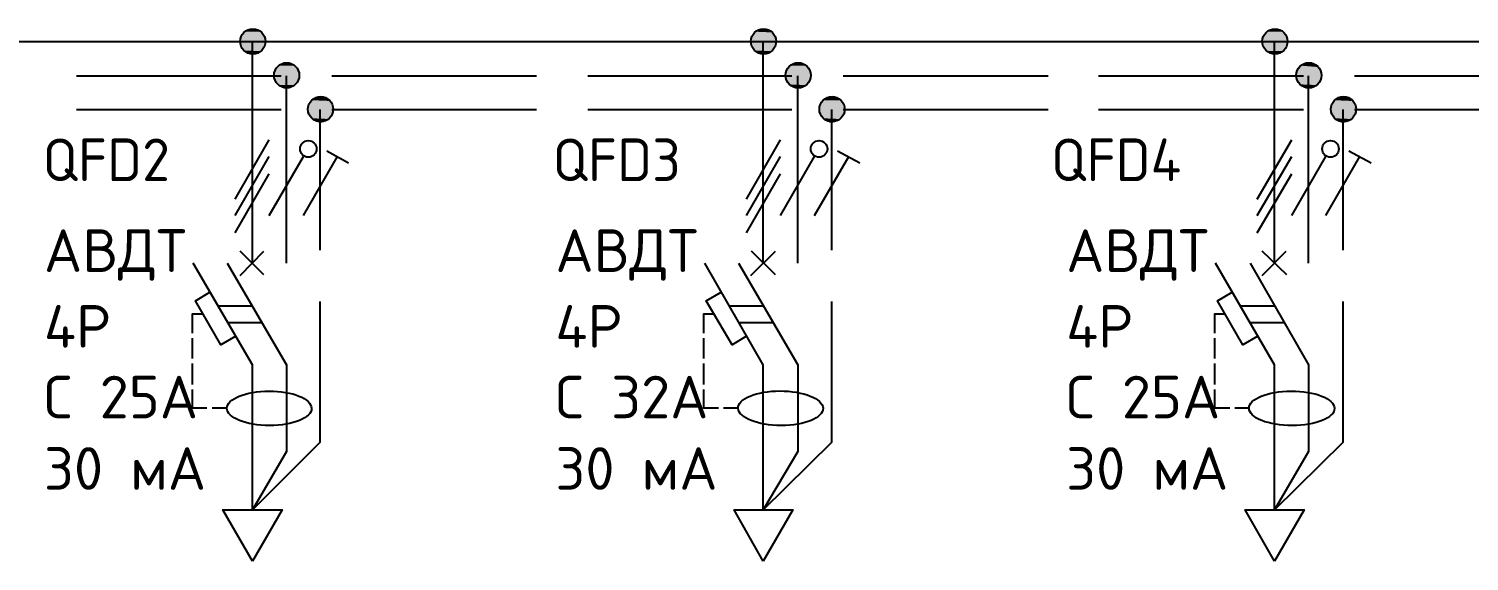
# Model space of a CAD drawing. Header units: millimetres. Extents: x -32 to 417638015, y -35 to 175284279.
# Drawn here: x 416686055 to 416694508, y 175230148 to 175233273 of the extents above; entities that cross this region are included whole.
import ezdxf

# ---------------------------------------------------------------- set-up
doc = ezdxf.new("R2010")
doc.units = ezdxf.units.MM
for name, color, linetype in [('PDF _0', 7, 'Continuous'), ('PDF _4_Однолинейная схема', 7, 'Continuous'), ('PDF _A-HATCH-WALL', 5, 'Continuous'), ('PDF _Текст', 7, 'Continuous')]:
    doc.layers.add(name, color=color, linetype=linetype)
doc.styles.add('PDF GOST Common', font='GOST_Common.ttf')
doc.styles.add('PDF ISOCPEUR', font='isocpeur.ttf')

msp = doc.modelspace()

# ---------------------------------------------------------------- linework, layer by layer
at = {"layer": 'PDF _0', "lineweight": 25}
for points in [[(416687367.4, 175231896.8), (416687367.4, 175233196.4)], [(416690364.6, 175231896.8), (416690364.6, 175233196.4)], [(416693366.1, 175231896.8), (416693366.1, 175233196.4)], [(416687566.4, 175231896.8), (416687566.4, 175232997.4)], [(416690567.9, 175231896.8), (416690567.9, 175232997.4)], [(416693565.1, 175231896.8), (416693565.1, 175232997.4)], [(416687765.4, 175231973), (416687765.4, 175232798.4)], [(416690766.8, 175231973), (416690766.8, 175232798.4)], [(416693768.3, 175231973), (416693768.3, 175232798.4)], [(416687295.5, 175231824.8), (416687435.2, 175231968.7)], [(416687435.2, 175231829), (416687295.5, 175231968.7)], [(416690292.7, 175231824.8), (416690436.6, 175231968.7)], [(416690436.6, 175231829), (416690296.9, 175231968.7)], [(416693294.1, 175231824.8), (416693433.8, 175231968.7)], [(416693438.1, 175231829), (416693294.1, 175231968.7)], [(416687566.4, 175231299.8), (416687566.4, 175230791.8), (416687367.4, 175230449), (416687367.4, 175231299.8), (416687020.3, 175231896.7)], [(416687219.3, 175231896.8), (416687566.4, 175231299.9)], [(416690567.8, 175231299.8), (416690567.8, 175230791.8), (416690364.6, 175230449), (416690364.6, 175231299.8), (416690021.8, 175231896.7)], [(416690220.7, 175231896.8), (416690567.8, 175231299.9)], [(416693565.1, 175231299.8), (416693565.1, 175230791.8), (416693366.1, 175230449), (416693366.1, 175231299.8), (416693019, 175231896.7)], [(416693222.2, 175231896.8), (416693565.1, 175231299.9)], [(416687270.1, 175231469.2), (416687181.2, 175231418.4), (416687033, 175231676.6), (416687117.7, 175231727.4)], [(416690267.3, 175231469.2), (416690182.6, 175231418.4), (416690030.2, 175231676.6), (416690119.1, 175231727.4)], [(416693268.7, 175231469.2), (416693179.8, 175231418.4), (416693031.7, 175231676.6), (416693116.3, 175231727.4)], [(416687164.2, 175231647), (416687363.2, 175231647)], [(416687367.4, 175230449), (416687765.4, 175230846.9), (416687765.4, 175231672.3)], [(416690165.7, 175231647), (416690364.6, 175231647)], [(416690364.6, 175230449), (416690766.8, 175230846.9), (416690766.8, 175231672.3)], [(416693162.9, 175231647), (416693366.1, 175231647)], [(416693366.1, 175230449), (416693768.3, 175230846.9), (416693768.3, 175231672.3)], [(416687223.5, 175231549.6), (416687422.5, 175231549.6)], [(416690220.7, 175231549.6), (416690423.9, 175231549.6)], [(416693222.2, 175231549.6), (416693421.1, 175231549.6)]]:
    msp.add_lwpolyline(points, dxfattribs=at)
at = {"layer": 'PDF _0', "color": 1, "lineweight": 25}
for points in [[(416687265.8, 175232273.5), (416687464.8, 175232620.6)], [(416690267.3, 175232273.5), (416690466.2, 175232620.6)], [(416693264.5, 175232273.5), (416693467.7, 175232620.6)], [(416687265.8, 175232176.2), (416687464.8, 175232523.3)], [(416687464.8, 175232176.2), (416687668, 175232523.3)], [(416687668, 175232176.2), (416687867, 175232523.3)], [(416687803.5, 175232557.2), (416687930.5, 175232485.2)], [(416690267.3, 175232176.2), (416690466.2, 175232523.3)], [(416690466.3, 175232176.2), (416690665.2, 175232523.3)], [(416690665.2, 175232176.2), (416690868.4, 175232523.3)], [(416690800.7, 175232557.2), (416690931.9, 175232485.2)], [(416693264.5, 175232176.2), (416693467.7, 175232523.3)], [(416693467.7, 175232176.2), (416693666.7, 175232523.3)], [(416693666.7, 175232176.2), (416693865.6, 175232523.3)], [(416693802.1, 175232557.2), (416693933.4, 175232485.2)], [(416687265.8, 175232074.6), (416687464.8, 175232421.7)], [(416690267.3, 175232074.6), (416690466.2, 175232421.7)], [(416693264.5, 175232074.6), (416693467.7, 175232421.7)], [(416687016.1, 175231486.1), (416687016.1, 175231600.4), (416687079.6, 175231600.4)], [(416690017.5, 175231486.1), (416690017.5, 175231600.4), (416690076.8, 175231600.4)], [(416693014.7, 175231486.1), (416693014.7, 175231600.4), (416693078.2, 175231600.4)], [(416687016.1, 175231338), (416687016.1, 175231456.5)], [(416690017.5, 175231338), (416690017.5, 175231456.5)], [(416693014.7, 175231338), (416693014.7, 175231456.5)], [(416687016.1, 175231185.6), (416687016.1, 175231308.3)], [(416690017.5, 175231185.6), (416690017.5, 175231308.3)], [(416693014.7, 175231185.6), (416693014.7, 175231308.3)], [(416687100.7, 175231045.9), (416687016.1, 175231045.9), (416687016.1, 175231155.9)], [(416690102.2, 175231045.9), (416690017.5, 175231045.9), (416690017.5, 175231155.9)], [(416693103.6, 175231045.9), (416693014.7, 175231045.9), (416693014.7, 175231155.9)], [(416687215, 175231045.9), (416687130.4, 175231045.9)], [(416690216.5, 175231045.9), (416690131.8, 175231045.9)], [(416693217.9, 175231045.9), (416693133.3, 175231045.9)]]:
    msp.add_lwpolyline(points, dxfattribs=at)
at = {"layer": 'PDF _0', "lineweight": 25}
for points in [[(416687367.4, 175230148.4), (416687193.9, 175230448.9), (416687541, 175230448.9)], [(416690364.6, 175230148.4), (416690195.3, 175230448.9), (416690538.2, 175230448.9)], [(416693366.1, 175230148.4), (416693192.5, 175230448.9), (416693539.7, 175230448.9)]]:
    msp.add_lwpolyline(points, close=True, dxfattribs=at)
for centre in [(416687369.6, 175233198.5), (416690366.8, 175233198.5), (416693368.2, 175233198.5), (416687568.5, 175232999.6), (416690570, 175232999.6), (416693567.2, 175232999.6), (416687767.5, 175232800.6), (416690768.9, 175232800.6), (416693770.4, 175232800.6)]:
    msp.add_circle(centre, 74.1, dxfattribs=at)
at = {"layer": 'PDF _0', "color": 1, "lineweight": 25}
for centre in [(416687695.5, 175232567.7), (416690692.7, 175232567.7), (416693694.2, 175232567.7)]:
    msp.add_circle(centre, 48.7, dxfattribs=at)
at = {"layer": 'PDF _0', "lineweight": 25}
for centre, major_axis, ratio, start_param, end_param in [((416687466.2, 175231045.6), (-248.3, 0.4), 0.408201, 3.148235404577649, 9.431420711757234), ((416690467, 175231045.9), (-249, 1.8), 0.40818, 3.159245, 9.44243), ((416693466.8, 175231045.5), (-250.7, 1), 0.403697, 3.155223, 9.438408)]:
    msp.add_ellipse(centre, major_axis=major_axis, ratio=ratio, start_param=start_param, end_param=end_param, dxfattribs=at)
at = {"layer": 'PDF _0', "transparency": 33554559}
for points in [[(416687295.5, 175233217.6), (416687439.4, 175233213.3), (416687291.2, 175233213.3)], [(416687439.4, 175233213.3), (416687291.2, 175233213.3), (416687439.4, 175233204.9)], [(416687291.2, 175233213.3), (416687439.4, 175233204.9), (416687291.2, 175233204.9)], [(416687439.4, 175233204.9), (416687291.2, 175233204.9), (416687443.6, 175233196.4)], [(416687291.2, 175233204.9), (416687443.6, 175233196.4), (416687291.2, 175233196.4)], [(416687443.6, 175233196.4), (416687291.2, 175233196.4), (416687439.4, 175233192.2)], [(416687291.2, 175233196.4), (416687439.4, 175233192.2), (416687291.2, 175233192.2)], [(416687299.7, 175233234.5), (416687435.2, 175233226), (416687295.5, 175233226)], [(416687435.2, 175233226), (416687295.5, 175233226), (416687439.4, 175233217.6)], [(416687295.5, 175233226), (416687439.4, 175233217.6), (416687295.5, 175233217.6)], [(416687439.4, 175233217.6), (416687295.5, 175233217.6), (416687439.4, 175233213.3)], [(416687303.9, 175233238.7), (416687430.9, 175233234.5), (416687299.7, 175233234.5)], [(416687430.9, 175233234.5), (416687299.7, 175233234.5), (416687435.2, 175233226)], [(416687308.2, 175233243), (416687430.9, 175233238.7), (416687303.9, 175233238.7)], [(416687430.9, 175233238.7), (416687303.9, 175233238.7), (416687430.9, 175233234.5)], [(416687312.4, 175233251.4), (416687426.7, 175233243), (416687308.2, 175233243)], [(416687426.7, 175233243), (416687308.2, 175233243), (416687430.9, 175233238.7)], [(416687316.6, 175233255.7), (416687422.5, 175233251.4), (416687312.4, 175233251.4)], [(416687422.5, 175233251.4), (416687312.4, 175233251.4), (416687426.7, 175233243)], [(416687325.1, 175233259.9), (416687414, 175233255.7), (416687316.6, 175233255.7)], [(416687414, 175233255.7), (416687316.6, 175233255.7), (416687422.5, 175233251.4)], [(416687329.3, 175233264.1), (416687409.8, 175233259.9), (416687325.1, 175233259.9)], [(416687409.8, 175233259.9), (416687325.1, 175233259.9), (416687414, 175233255.7)], [(416687337.8, 175233268.4), (416687401.3, 175233264.1), (416687329.3, 175233264.1)], [(416687401.3, 175233264.1), (416687329.3, 175233264.1), (416687409.8, 175233259.9)], [(416687342, 175233268.4), (416687397.1, 175233268.4), (416687337.8, 175233268.4)], [(416687397.1, 175233268.4), (416687337.8, 175233268.4), (416687401.3, 175233264.1)], [(416687350.5, 175233272.6), (416687388.6, 175233268.4), (416687342, 175233268.4)], [(416687388.6, 175233268.4), (416687342, 175233268.4), (416687397.1, 175233268.4)], [(416687354.7, 175233272.6), (416687384.4, 175233272.6), (416687350.5, 175233272.6)], [(416687384.4, 175233272.6), (416687350.5, 175233272.6), (416687388.6, 175233268.4)], [(416687371.7, 175233272.6), (416687375.9, 175233272.6), (416687354.7, 175233272.6)], [(416687375.9, 175233272.6), (416687354.7, 175233272.6), (416687384.4, 175233272.6)], [(416690296.9, 175233226), (416690436.6, 175233217.6), (416690292.7, 175233217.6)], [(416690436.6, 175233217.6), (416690292.7, 175233217.6), (416690440.8, 175233213.3)], [(416690292.7, 175233217.6), (416690440.8, 175233213.3), (416690292.7, 175233213.3)], [(416690440.8, 175233213.3), (416690292.7, 175233213.3), (416690440.8, 175233204.9)], [(416690292.7, 175233213.3), (416690440.8, 175233204.9), (416690292.7, 175233204.9)], [(416690440.8, 175233204.9), (416690292.7, 175233204.9), (416690440.8, 175233196.4)], [(416690292.7, 175233204.9), (416690440.8, 175233196.4), (416690292.7, 175233196.4)], [(416690440.8, 175233196.4), (416690292.7, 175233196.4), (416690440.8, 175233192.2)], [(416690292.7, 175233196.4), (416690440.8, 175233192.2), (416690292.7, 175233192.2)], [(416690301.2, 175233234.5), (416690436.6, 175233226), (416690296.9, 175233226)], [(416690436.6, 175233226), (416690296.9, 175233226), (416690436.6, 175233217.6)], [(416690305.4, 175233238.7), (416690432.4, 175233234.5), (416690301.2, 175233234.5)], [(416690432.4, 175233234.5), (416690301.2, 175233234.5), (416690436.6, 175233226)], [(416690309.6, 175233243), (416690428.1, 175233238.7), (416690305.4, 175233238.7)], [(416690428.1, 175233238.7), (416690305.4, 175233238.7), (416690432.4, 175233234.5)], [(416690313.9, 175233251.4), (416690423.9, 175233243), (416690309.6, 175233243)], [(416690423.9, 175233243), (416690309.6, 175233243), (416690428.1, 175233238.7)], [(416690318.1, 175233255.7), (416690419.7, 175233251.4), (416690313.9, 175233251.4)], [(416690419.7, 175233251.4), (416690313.9, 175233251.4), (416690423.9, 175233243)], [(416690322.3, 175233259.9), (416690415.4, 175233255.7), (416690318.1, 175233255.7)], [(416690415.4, 175233255.7), (416690318.1, 175233255.7), (416690419.7, 175233251.4)], [(416690330.8, 175233264.1), (416690411.2, 175233259.9), (416690322.3, 175233259.9)], [(416690411.2, 175233259.9), (416690322.3, 175233259.9), (416690415.4, 175233255.7)], [(416690335, 175233268.4), (416690402.8, 175233264.1), (416690330.8, 175233264.1)], [(416690402.8, 175233264.1), (416690330.8, 175233264.1), (416690411.2, 175233259.9)], [(416690343.5, 175233268.4), (416690398.5, 175233268.4), (416690335, 175233268.4)], [(416690398.5, 175233268.4), (416690335, 175233268.4), (416690402.8, 175233264.1)], [(416690352, 175233272.6), (416690390, 175233268.4), (416690343.5, 175233268.4)], [(416690390, 175233268.4), (416690343.5, 175233268.4), (416690398.5, 175233268.4)], [(416690356.2, 175233272.6), (416690385.8, 175233272.6), (416690351.9, 175233272.6)], [(416690385.8, 175233272.6), (416690352, 175233272.6), (416690390, 175233268.4)], [(416690368.9, 175233272.6), (416690373.1, 175233272.6), (416690356.2, 175233272.6)], [(416690373.1, 175233272.6), (416690356.2, 175233272.6), (416690385.8, 175233272.6)], [(416693294.1, 175233213.3), (416693442.3, 175233204.9), (416693289.9, 175233204.9)], [(416693442.3, 175233204.9), (416693289.9, 175233204.9), (416693442.3, 175233196.4)], [(416693289.9, 175233204.9), (416693442.3, 175233196.4), (416693289.9, 175233196.4)], [(416693442.3, 175233196.4), (416693289.9, 175233196.4), (416693442.3, 175233192.2)], [(416693289.9, 175233196.4), (416693442.3, 175233192.2), (416693289.9, 175233192.2)], [(416693298.4, 175233226), (416693438.1, 175233217.6), (416693294.1, 175233217.6)], [(416693438.1, 175233217.6), (416693294.1, 175233217.6), (416693438.1, 175233213.3)], [(416693294.1, 175233217.6), (416693438.1, 175233213.3), (416693294.1, 175233213.3)], [(416693438.1, 175233213.3), (416693294.1, 175233213.3), (416693442.3, 175233204.9)], [(416693302.6, 175233238.7), (416693433.8, 175233234.5), (416693298.4, 175233234.5)], [(416693433.8, 175233234.5), (416693298.4, 175233234.5), (416693438.1, 175233226)], [(416693298.4, 175233234.5), (416693438.1, 175233226), (416693298.4, 175233226)], [(416693438.1, 175233226), (416693298.4, 175233226), (416693438.1, 175233217.6)], [(416693306.8, 175233243), (416693429.6, 175233238.7), (416693302.6, 175233238.7)], [(416693429.6, 175233238.7), (416693302.6, 175233238.7), (416693433.8, 175233234.5)], [(416693311.1, 175233251.4), (416693425.4, 175233243), (416693306.8, 175233243)], [(416693425.4, 175233243), (416693306.8, 175233243), (416693429.6, 175233238.7)], [(416693315.3, 175233255.7), (416693421.1, 175233251.4), (416693311.1, 175233251.4)], [(416693421.1, 175233251.4), (416693311.1, 175233251.4), (416693425.4, 175233243)], [(416693323.8, 175233259.9), (416693416.9, 175233255.7), (416693315.3, 175233255.7)], [(416693416.9, 175233255.7), (416693315.3, 175233255.7), (416693421.1, 175233251.4)], [(416693328, 175233264.1), (416693408.4, 175233259.9), (416693323.8, 175233259.9)], [(416693408.4, 175233259.9), (416693323.8, 175233259.9), (416693416.9, 175233255.7)], [(416693336.5, 175233268.4), (416693404.2, 175233264.1), (416693328, 175233264.1)], [(416693404.2, 175233264.1), (416693328, 175233264.1), (416693408.4, 175233259.9)], [(416693340.7, 175233268.4), (416693395.7, 175233268.4), (416693336.5, 175233268.4)], [(416693395.7, 175233268.4), (416693336.5, 175233268.4), (416693404.2, 175233264.1)], [(416693349.2, 175233272.6), (416693391.5, 175233268.4), (416693340.7, 175233268.4)], [(416693391.5, 175233268.4), (416693340.7, 175233268.4), (416693395.7, 175233268.4)], [(416693357.6, 175233272.6), (416693383, 175233272.6), (416693349.2, 175233272.6)], [(416693383, 175233272.6), (416693349.2, 175233272.6), (416693391.5, 175233268.4)], [(416693370.3, 175233272.6), (416693374.6, 175233272.6), (416693357.6, 175233272.6)], [(416693374.6, 175233272.6), (416693357.6, 175233272.6), (416693383, 175233272.6)], [(416687439.4, 175233192.2), (416687291.2, 175233192.2), (416687439.4, 175233183.7)], [(416687291.2, 175233192.2), (416687439.4, 175233183.7), (416687291.2, 175233183.7)], [(416687439.4, 175233183.7), (416687291.2, 175233183.7), (416687439.4, 175233175.2)], [(416687291.2, 175233183.7), (416687439.4, 175233175.2), (416687295.5, 175233175.2)], [(416687439.4, 175233175.2), (416687295.5, 175233175.2), (416687435.2, 175233171)], [(416687295.5, 175233175.2), (416687435.2, 175233171), (416687295.5, 175233171)], [(416687435.2, 175233171), (416687295.5, 175233171), (416687430.9, 175233162.5)], [(416687295.5, 175233171), (416687430.9, 175233162.5), (416687299.7, 175233162.5)], [(416687430.9, 175233162.5), (416687299.7, 175233162.5), (416687430.9, 175233158.3)], [(416687299.7, 175233162.5), (416687430.9, 175233158.3), (416687303.9, 175233158.3)], [(416687430.9, 175233158.3), (416687303.9, 175233158.3), (416687426.7, 175233154.1)], [(416687303.9, 175233158.3), (416687426.7, 175233154.1), (416687308.2, 175233154.1)], [(416687426.7, 175233154.1), (416687308.2, 175233154.1), (416687422.5, 175233145.6)], [(416687308.2, 175233154.1), (416687422.5, 175233145.6), (416687312.4, 175233145.6)], [(416687422.5, 175233145.6), (416687312.4, 175233145.6), (416687414, 175233141.4)], [(416687312.4, 175233145.6), (416687414, 175233141.4), (416687316.6, 175233141.4)], [(416687414, 175233141.4), (416687316.6, 175233141.4), (416687409.8, 175233137.1)], [(416687316.6, 175233141.4), (416687409.8, 175233137.1), (416687325.1, 175233137.1)], [(416687409.8, 175233137.1), (416687325.1, 175233137.1), (416687401.3, 175233132.9)], [(416687325.1, 175233137.1), (416687401.3, 175233132.9), (416687329.3, 175233132.9)], [(416687401.3, 175233132.9), (416687329.3, 175233132.9), (416687397.1, 175233128.7)], [(416687329.3, 175233132.9), (416687397.1, 175233128.7), (416687337.8, 175233128.7)], [(416687397.1, 175233128.7), (416687337.8, 175233128.7), (416687388.6, 175233128.7)], [(416687337.8, 175233128.7), (416687388.6, 175233128.7), (416687342, 175233128.7)], [(416687388.6, 175233128.7), (416687342, 175233128.7), (416687384.4, 175233124.4)], [(416687342, 175233128.7), (416687384.4, 175233124.4), (416687350.5, 175233124.4)], [(416687350.5, 175233124.4), (416687354.7, 175233124.4), (416687375.9, 175233124.4)], [(416687350.5, 175233124.4), (416687384.4, 175233124.4), (416687375.9, 175233124.4)], [(416687354.7, 175233124.4), (416687375.9, 175233124.4), (416687371.7, 175233124.4)], [(416690440.8, 175233192.2), (416690292.7, 175233192.2), (416690440.8, 175233183.7)], [(416690292.7, 175233192.2), (416690440.8, 175233183.7), (416690292.7, 175233183.7)], [(416690440.8, 175233183.7), (416690292.7, 175233183.7), (416690436.6, 175233175.2)], [(416690292.7, 175233183.7), (416690436.6, 175233175.2), (416690292.7, 175233175.2)], [(416690436.6, 175233175.2), (416690292.7, 175233175.2), (416690436.6, 175233171)], [(416690292.7, 175233175.2), (416690436.6, 175233171), (416690296.9, 175233171)], [(416690436.6, 175233171), (416690296.9, 175233171), (416690432.4, 175233162.5)], [(416690296.9, 175233171), (416690432.4, 175233162.5), (416690301.2, 175233162.5)], [(416690432.4, 175233162.5), (416690301.2, 175233162.5), (416690428.2, 175233158.3)], [(416690301.2, 175233162.5), (416690428.2, 175233158.3), (416690305.4, 175233158.3)], [(416690428.1, 175233158.3), (416690305.4, 175233158.3), (416690423.9, 175233154.1)], [(416690305.4, 175233158.3), (416690423.9, 175233154.1), (416690309.6, 175233154.1)], [(416690423.9, 175233154.1), (416690309.6, 175233154.1), (416690419.7, 175233145.6)], [(416690309.6, 175233154.1), (416690419.7, 175233145.6), (416690313.9, 175233145.6)], [(416690419.7, 175233145.6), (416690313.9, 175233145.6), (416690415.4, 175233141.4)], [(416690313.9, 175233145.6), (416690415.4, 175233141.4), (416690318.1, 175233141.4)], [(416690415.4, 175233141.4), (416690318.1, 175233141.4), (416690411.2, 175233137.1)], [(416690318.1, 175233141.4), (416690411.2, 175233137.1), (416690322.3, 175233137.1)], [(416690411.2, 175233137.1), (416690322.3, 175233137.1), (416690402.8, 175233132.9)], [(416690322.3, 175233137.1), (416690402.8, 175233132.9), (416690330.8, 175233132.9)], [(416690402.8, 175233132.9), (416690330.8, 175233132.9), (416690398.5, 175233128.7)], [(416690330.8, 175233132.9), (416690398.5, 175233128.7), (416690335, 175233128.7)], [(416690398.5, 175233128.7), (416690335, 175233128.7), (416690390.1, 175233128.7)], [(416690335, 175233128.7), (416690390.1, 175233128.7), (416690343.5, 175233128.7)], [(416690390, 175233128.7), (416690343.5, 175233128.7), (416690385.8, 175233124.4)], [(416690343.5, 175233128.7), (416690385.8, 175233124.4), (416690352, 175233124.4)], [(416690351.9, 175233124.4), (416690356.2, 175233124.4), (416690373.1, 175233124.4)], [(416690351.9, 175233124.4), (416690385.8, 175233124.4), (416690373.1, 175233124.4)], [(416690356.2, 175233124.4), (416690373.1, 175233124.4), (416690368.9, 175233124.4)], [(416693442.3, 175233192.2), (416693289.9, 175233192.2), (416693438.1, 175233183.7)], [(416693289.9, 175233192.2), (416693438.1, 175233183.7), (416693294.1, 175233183.7)], [(416693438.1, 175233183.7), (416693294.1, 175233183.7), (416693438.1, 175233175.2)], [(416693294.1, 175233183.7), (416693438.1, 175233175.2), (416693294.1, 175233175.2)], [(416693438.1, 175233175.2), (416693294.1, 175233175.2), (416693438.1, 175233171)], [(416693294.1, 175233175.2), (416693438.1, 175233171), (416693298.4, 175233171)], [(416693438.1, 175233171), (416693298.4, 175233171), (416693433.8, 175233162.5)], [(416693298.4, 175233171), (416693433.8, 175233162.5), (416693298.4, 175233162.5)], [(416693433.8, 175233162.5), (416693298.4, 175233162.5), (416693429.6, 175233158.3)], [(416693298.4, 175233162.5), (416693429.6, 175233158.3), (416693302.6, 175233158.3)], [(416693429.6, 175233158.3), (416693302.6, 175233158.3), (416693425.4, 175233154.1)], [(416693302.6, 175233158.3), (416693425.4, 175233154.1), (416693306.8, 175233154.1)], [(416693425.4, 175233154.1), (416693306.8, 175233154.1), (416693421.1, 175233145.6)], [(416693306.8, 175233154.1), (416693421.1, 175233145.6), (416693311.1, 175233145.6)], [(416693421.1, 175233145.6), (416693311.1, 175233145.6), (416693416.9, 175233141.4)], [(416693311.1, 175233145.6), (416693416.9, 175233141.4), (416693315.3, 175233141.4)], [(416693416.9, 175233141.4), (416693315.3, 175233141.4), (416693408.4, 175233137.1)], [(416693315.3, 175233141.4), (416693408.4, 175233137.1), (416693323.8, 175233137.1)], [(416693408.4, 175233137.1), (416693323.8, 175233137.1), (416693404.2, 175233132.9)], [(416693323.8, 175233137.1), (416693404.2, 175233132.9), (416693328, 175233132.9)], [(416693404.2, 175233132.9), (416693328, 175233132.9), (416693395.7, 175233128.7)], [(416693328, 175233132.9), (416693395.7, 175233128.7), (416693336.5, 175233128.7)], [(416693395.7, 175233128.7), (416693336.5, 175233128.7), (416693391.5, 175233128.7)], [(416693336.5, 175233128.7), (416693391.5, 175233128.7), (416693340.7, 175233128.7)], [(416693391.5, 175233128.7), (416693340.7, 175233128.7), (416693383, 175233124.4)], [(416693340.7, 175233128.7), (416693383, 175233124.4), (416693349.2, 175233124.4)], [(416693349.2, 175233124.4), (416693357.6, 175233124.4), (416693374.6, 175233124.4)], [(416693349.2, 175233124.4), (416693383, 175233124.4), (416693374.6, 175233124.4)], [(416693357.6, 175233124.4), (416693374.6, 175233124.4), (416693370.3, 175233124.4)]]:
    msp.add_solid(points, dxfattribs=at)
at = {"layer": 'PDF _4_Однолинейная схема', "lineweight": 25}
for points in [[(416723406, 175233196.4), (416681963.1, 175233196.4)], [(416686334.5, 175232997.4), (416687536.7, 175232997.4)], [(416687833.1, 175232997.4), (416689035.3, 175232997.4)], [(416689335.9, 175232997.4), (416690533.9, 175232997.4)], [(416690834.6, 175232997.4), (416692036.8, 175232997.4)], [(416692333.2, 175232997.4), (416693535.4, 175232997.4)], [(416693836, 175232997.4), (416695034, 175232997.4)], [(416686334.5, 175232798.5), (416687536.7, 175232798.5)], [(416687833.1, 175232798.5), (416689035.3, 175232798.5)], [(416689335.9, 175232798.5), (416690533.9, 175232798.5)], [(416690834.6, 175232798.5), (416692036.8, 175232798.5)], [(416692333.2, 175232798.5), (416693535.4, 175232798.5)], [(416693836, 175232798.5), (416695034, 175232798.5)]]:
    msp.add_lwpolyline(points, dxfattribs=at)
at = {"layer": 'PDF _A-HATCH-WALL', "color": 7, "transparency": 33554559}
for points in [[(416687498.7, 175233027.1), (416687638.4, 175233018.6), (416687494.4, 175233018.6)], [(416687502.9, 175233039.8), (416687634.1, 175233031.3), (416687498.7, 175233031.3)], [(416687634.1, 175233031.3), (416687498.7, 175233031.3), (416687634.1, 175233027.1)], [(416687498.7, 175233031.3), (416687634.1, 175233027.1), (416687498.7, 175233027.1)], [(416687634.1, 175233027.1), (416687498.7, 175233027.1), (416687638.4, 175233018.6)], [(416687507.1, 175233044), (416687629.9, 175233039.8), (416687502.9, 175233039.8)], [(416687629.9, 175233039.8), (416687502.9, 175233039.8), (416687634.1, 175233031.3)], [(416687511.4, 175233048.2), (416687625.7, 175233044), (416687507.1, 175233044)], [(416687625.7, 175233044), (416687507.1, 175233044), (416687629.9, 175233039.8)], [(416687515.6, 175233056.7), (416687621.4, 175233048.2), (416687511.4, 175233048.2)], [(416687621.4, 175233048.2), (416687511.4, 175233048.2), (416687625.7, 175233044)], [(416687524.1, 175233060.9), (416687617.2, 175233056.7), (416687515.6, 175233056.7)], [(416687617.2, 175233056.7), (416687515.6, 175233056.7), (416687621.4, 175233048.2)], [(416687528.3, 175233065.2), (416687608.7, 175233060.9), (416687524.1, 175233060.9)], [(416687608.7, 175233060.9), (416687524.1, 175233060.9), (416687617.2, 175233056.7)], [(416687536.8, 175233065.2), (416687604.5, 175233065.2), (416687528.3, 175233065.2)], [(416687604.5, 175233065.2), (416687528.3, 175233065.2), (416687608.7, 175233060.9)], [(416687541, 175233069.4), (416687596, 175233065.2), (416687536.8, 175233065.2)], [(416687596, 175233065.2), (416687536.8, 175233065.2), (416687604.5, 175233065.2)], [(416687549.5, 175233069.4), (416687591.8, 175233069.4), (416687541, 175233069.4)], [(416687591.8, 175233069.4), (416687541, 175233069.4), (416687596, 175233065.2)], [(416687557.9, 175233073.6), (416687583.3, 175233069.4), (416687549.5, 175233069.4)], [(416687583.3, 175233069.4), (416687549.5, 175233069.4), (416687591.8, 175233069.4)], [(416687570.6, 175233073.6), (416687574.9, 175233073.6), (416687557.9, 175233073.6)], [(416687574.9, 175233073.6), (416687557.9, 175233073.6), (416687583.3, 175233069.4)], [(416690500.1, 175233031.3), (416690635.6, 175233027.1), (416690495.9, 175233027.1)], [(416690635.6, 175233027.1), (416690495.9, 175233027.1), (416690639.8, 175233018.6)], [(416690495.9, 175233027.1), (416690639.8, 175233018.6), (416690495.9, 175233018.6)], [(416690504.4, 175233039.8), (416690631.4, 175233031.3), (416690500.1, 175233031.3)], [(416690631.4, 175233031.3), (416690500.1, 175233031.3), (416690635.6, 175233027.1)], [(416690508.6, 175233044), (416690631.4, 175233039.8), (416690504.4, 175233039.8)], [(416690631.4, 175233039.8), (416690504.4, 175233039.8), (416690631.4, 175233031.3)], [(416690512.8, 175233048.2), (416690627.1, 175233044), (416690508.6, 175233044)], [(416690627.1, 175233044), (416690508.6, 175233044), (416690631.4, 175233039.8)], [(416690517.1, 175233056.7), (416690622.9, 175233048.2), (416690512.8, 175233048.2)], [(416690622.9, 175233048.2), (416690512.8, 175233048.2), (416690627.1, 175233044)], [(416690525.5, 175233060.9), (416690614.4, 175233056.7), (416690517.1, 175233056.7)], [(416690614.4, 175233056.7), (416690517.1, 175233056.7), (416690622.9, 175233048.2)], [(416690529.8, 175233065.2), (416690610.2, 175233060.9), (416690525.5, 175233060.9)], [(416690610.2, 175233060.9), (416690525.5, 175233060.9), (416690614.4, 175233056.7)], [(416690538.2, 175233065.2), (416690601.7, 175233065.2), (416690529.8, 175233065.2)], [(416690601.7, 175233065.2), (416690529.8, 175233065.2), (416690610.2, 175233060.9)], [(416690542.5, 175233069.4), (416690597.5, 175233065.2), (416690538.2, 175233065.2)], [(416690597.5, 175233065.2), (416690538.2, 175233065.2), (416690601.7, 175233065.2)], [(416690550.9, 175233069.4), (416690589, 175233069.4), (416690542.5, 175233069.4)], [(416690589, 175233069.4), (416690542.5, 175233069.4), (416690597.5, 175233065.2)], [(416690555.2, 175233073.6), (416690584.8, 175233069.4), (416690550.9, 175233069.4)], [(416690584.8, 175233069.4), (416690550.9, 175233069.4), (416690589, 175233069.4)], [(416690572.1, 175233073.6), (416690576.3, 175233073.6), (416690555.2, 175233073.6)], [(416690576.3, 175233073.6), (416690555.2, 175233073.6), (416690584.8, 175233069.4)], [(416693497.3, 175233027.1), (416693637, 175233018.6), (416693493.1, 175233018.6)], [(416693501.6, 175233031.3), (416693637, 175233027.1), (416693497.3, 175233027.1)], [(416693637, 175233027.1), (416693497.3, 175233027.1), (416693637, 175233018.6)], [(416693505.8, 175233039.8), (416693632.8, 175233031.3), (416693501.6, 175233031.3)], [(416693632.8, 175233031.3), (416693501.6, 175233031.3), (416693637, 175233027.1)], [(416693514.3, 175233048.2), (416693624.3, 175233044), (416693505.8, 175233044)], [(416693624.3, 175233044), (416693505.8, 175233044), (416693628.6, 175233039.8)], [(416693505.8, 175233044), (416693628.6, 175233039.8), (416693505.8, 175233039.8)], [(416693628.6, 175233039.8), (416693505.8, 175233039.8), (416693632.8, 175233031.3)], [(416693518.5, 175233056.7), (416693620.1, 175233048.2), (416693514.3, 175233048.2)], [(416693620.1, 175233048.2), (416693514.3, 175233048.2), (416693624.3, 175233044)], [(416693522.7, 175233060.9), (416693615.9, 175233056.7), (416693518.5, 175233056.7)], [(416693615.9, 175233056.7), (416693518.5, 175233056.7), (416693620.1, 175233048.2)], [(416693527, 175233065.2), (416693611.6, 175233060.9), (416693522.7, 175233060.9)], [(416693611.6, 175233060.9), (416693522.7, 175233060.9), (416693615.9, 175233056.7)], [(416693535.4, 175233065.2), (416693603.2, 175233065.2), (416693527, 175233065.2)], [(416693603.2, 175233065.2), (416693527, 175233065.2), (416693611.6, 175233060.9)], [(416693543.9, 175233069.4), (416693598.9, 175233065.2), (416693535.4, 175233065.2)], [(416693598.9, 175233065.2), (416693535.4, 175233065.2), (416693603.2, 175233065.2)], [(416693552.4, 175233069.4), (416693590.5, 175233069.4), (416693543.9, 175233069.4)], [(416693590.5, 175233069.4), (416693543.9, 175233069.4), (416693598.9, 175233065.2)], [(416693556.6, 175233073.6), (416693586.2, 175233069.4), (416693552.4, 175233069.4)], [(416693586.2, 175233069.4), (416693552.4, 175233069.4), (416693590.5, 175233069.4)], [(416693569.3, 175233073.6), (416693573.5, 175233073.6), (416693556.6, 175233073.6)], [(416693573.5, 175233073.6), (416693556.6, 175233073.6), (416693586.2, 175233069.4)], [(416687494.4, 175233014.4), (416687642.6, 175233005.9), (416687490.2, 175233005.9)], [(416687642.6, 175233005.9), (416687490.2, 175233005.9), (416687642.6, 175232997.4)], [(416687490.2, 175233005.9), (416687642.6, 175232997.4), (416687490.2, 175232997.4)], [(416687642.6, 175232997.4), (416687490.2, 175232997.4), (416687642.6, 175232993.2)], [(416687490.2, 175232997.4), (416687642.6, 175232993.2), (416687490.2, 175232993.2)], [(416687642.6, 175232993.2), (416687490.2, 175232993.2), (416687638.4, 175232984.7)], [(416687490.2, 175232993.2), (416687638.4, 175232984.7), (416687494.4, 175232984.7)], [(416687638.4, 175233018.6), (416687494.4, 175233018.6), (416687638.4, 175233014.4)], [(416687494.4, 175233018.6), (416687638.4, 175233014.4), (416687494.4, 175233014.4)], [(416687638.4, 175233014.4), (416687494.4, 175233014.4), (416687642.6, 175233005.9)], [(416687638.4, 175232984.7), (416687494.4, 175232984.7), (416687638.4, 175232976.3)], [(416687494.4, 175232984.7), (416687638.4, 175232976.3), (416687494.4, 175232976.3)], [(416687638.4, 175232976.3), (416687494.4, 175232976.3), (416687634.1, 175232972)], [(416687494.4, 175232976.3), (416687634.1, 175232972), (416687498.7, 175232972)], [(416687634.1, 175232972), (416687498.7, 175232972), (416687634.1, 175232963.6)], [(416687498.7, 175232972), (416687634.1, 175232963.6), (416687498.7, 175232963.6)], [(416687634.1, 175232963.6), (416687498.7, 175232963.6), (416687629.9, 175232959.3)], [(416687498.7, 175232963.6), (416687629.9, 175232959.3), (416687502.9, 175232959.3)], [(416687629.9, 175232959.3), (416687502.9, 175232959.3), (416687625.7, 175232950.9)], [(416687502.9, 175232959.3), (416687625.7, 175232950.9), (416687507.1, 175232950.9)], [(416687625.7, 175232950.9), (416687507.1, 175232950.9), (416687621.4, 175232946.6)], [(416687507.1, 175232950.9), (416687621.4, 175232946.6), (416687511.4, 175232946.6)], [(416687621.4, 175232946.6), (416687511.4, 175232946.6), (416687617.2, 175232942.4)], [(416687511.4, 175232946.6), (416687617.2, 175232942.4), (416687515.6, 175232942.4)], [(416687617.2, 175232942.4), (416687515.6, 175232942.4), (416687608.7, 175232938.2)], [(416687515.6, 175232942.4), (416687608.7, 175232938.2), (416687524.1, 175232938.2)], [(416690495.9, 175233018.6), (416690639.8, 175233014.4), (416690491.7, 175233014.4)], [(416690639.8, 175233014.4), (416690491.7, 175233014.4), (416690639.8, 175233005.9)], [(416690491.7, 175233014.4), (416690639.8, 175233005.9), (416690491.7, 175233005.9)], [(416690639.8, 175233005.9), (416690491.7, 175233005.9), (416690639.8, 175232997.4)], [(416690491.7, 175233005.9), (416690639.8, 175232997.4), (416690491.7, 175232997.4)], [(416690639.8, 175232997.4), (416690491.7, 175232997.4), (416690639.8, 175232993.2)], [(416690491.7, 175232997.4), (416690639.8, 175232993.2), (416690491.7, 175232993.2)], [(416690639.8, 175232993.2), (416690491.7, 175232993.2), (416690639.8, 175232984.7)], [(416690491.7, 175232993.2), (416690639.8, 175232984.7), (416690491.7, 175232984.7)], [(416690639.8, 175232984.7), (416690491.7, 175232984.7), (416690639.8, 175232976.3)], [(416690491.7, 175232984.7), (416690639.8, 175232976.3), (416690495.9, 175232976.3)], [(416690639.8, 175233018.6), (416690495.9, 175233018.6), (416690639.8, 175233014.4)], [(416690639.8, 175232976.3), (416690495.9, 175232976.3), (416690635.6, 175232972)], [(416690495.9, 175232976.3), (416690635.6, 175232972), (416690495.9, 175232972)], [(416690635.6, 175232972), (416690495.9, 175232972), (416690631.4, 175232963.6)], [(416690495.9, 175232972), (416690631.4, 175232963.6), (416690500.1, 175232963.6)], [(416690631.4, 175232963.6), (416690500.1, 175232963.6), (416690631.4, 175232959.3)], [(416690500.1, 175232963.6), (416690631.4, 175232959.3), (416690504.4, 175232959.3)], [(416690631.4, 175232959.3), (416690504.4, 175232959.3), (416690627.1, 175232950.9)], [(416690504.4, 175232959.3), (416690627.1, 175232950.9), (416690508.6, 175232950.9)], [(416690627.1, 175232950.9), (416690508.6, 175232950.9), (416690622.9, 175232946.6)], [(416690508.6, 175232950.9), (416690622.9, 175232946.6), (416690512.8, 175232946.6)], [(416690622.9, 175232946.6), (416690512.8, 175232946.6), (416690614.4, 175232942.4)], [(416690512.8, 175232946.6), (416690614.4, 175232942.4), (416690517.1, 175232942.4)], [(416690614.4, 175232942.4), (416690517.1, 175232942.4), (416690610.2, 175232938.2)], [(416690517.1, 175232942.4), (416690610.2, 175232938.2), (416690525.5, 175232938.2)], [(416693637, 175233018.6), (416693493.1, 175233018.6), (416693641.3, 175233014.4)], [(416693493.1, 175233018.6), (416693641.3, 175233014.4), (416693493.1, 175233014.4)], [(416693641.3, 175233014.4), (416693493.1, 175233014.4), (416693641.3, 175233005.9)], [(416693493.1, 175233014.4), (416693641.3, 175233005.9), (416693493.1, 175233005.9)], [(416693641.3, 175233005.9), (416693493.1, 175233005.9), (416693641.3, 175232997.4)], [(416693493.1, 175233005.9), (416693641.3, 175232997.4), (416693493.1, 175232997.4)], [(416693641.3, 175232997.4), (416693493.1, 175232997.4), (416693641.3, 175232993.2)], [(416693493.1, 175232997.4), (416693641.3, 175232993.2), (416693493.1, 175232993.2)], [(416693641.3, 175232993.2), (416693493.1, 175232993.2), (416693641.3, 175232984.7)], [(416693493.1, 175232993.2), (416693641.3, 175232984.7), (416693493.1, 175232984.7)], [(416693641.3, 175232984.7), (416693493.1, 175232984.7), (416693637, 175232976.3)], [(416693493.1, 175232984.7), (416693637, 175232976.3), (416693493.1, 175232976.3)], [(416693637, 175232976.3), (416693493.1, 175232976.3), (416693637, 175232972)], [(416693493.1, 175232976.3), (416693637, 175232972), (416693497.3, 175232972)], [(416693637, 175232972), (416693497.3, 175232972), (416693632.8, 175232963.6)], [(416693497.3, 175232972), (416693632.8, 175232963.6), (416693501.6, 175232963.6)], [(416693632.8, 175232963.6), (416693501.6, 175232963.6), (416693628.6, 175232959.3)], [(416693501.6, 175232963.6), (416693628.6, 175232959.3), (416693505.8, 175232959.3)], [(416693628.6, 175232959.3), (416693505.8, 175232959.3), (416693624.3, 175232950.9)], [(416693505.8, 175232959.3), (416693624.3, 175232950.9), (416693505.8, 175232950.9)], [(416693624.3, 175232950.9), (416693505.8, 175232950.9), (416693620.1, 175232946.6)], [(416693505.8, 175232950.9), (416693620.1, 175232946.6), (416693514.3, 175232946.6)], [(416693620.1, 175232946.6), (416693514.3, 175232946.6), (416693615.9, 175232942.4)], [(416693514.3, 175232946.6), (416693615.9, 175232942.4), (416693518.5, 175232942.4)], [(416693615.9, 175232942.4), (416693518.5, 175232942.4), (416693611.6, 175232938.2)], [(416693518.5, 175232942.4), (416693611.6, 175232938.2), (416693522.7, 175232938.2)], [(416687608.7, 175232938.2), (416687524.1, 175232938.2), (416687604.5, 175232933.9)], [(416687524.1, 175232938.2), (416687604.5, 175232933.9), (416687528.3, 175232933.9)], [(416687604.5, 175232933.9), (416687528.3, 175232933.9), (416687596, 175232929.7)], [(416687528.3, 175232933.9), (416687596, 175232929.7), (416687536.8, 175232929.7)], [(416687596, 175232929.7), (416687536.8, 175232929.7), (416687591.8, 175232925.5)], [(416687536.8, 175232929.7), (416687591.8, 175232925.5), (416687541, 175232925.5)], [(416687591.8, 175232925.5), (416687541, 175232925.5), (416687583.3, 175232925.5)], [(416687541, 175232925.5), (416687583.3, 175232925.5), (416687549.5, 175232925.5)], [(416687549.5, 175232925.5), (416687557.9, 175232925.5), (416687574.9, 175232925.5)], [(416687549.5, 175232925.5), (416687583.3, 175232925.5), (416687574.9, 175232925.5)], [(416687557.9, 175232925.5), (416687574.9, 175232925.5), (416687570.6, 175232925.5)], [(416687723, 175232857.7), (416687816.2, 175232853.5), (416687718.8, 175232853.5)], [(416687727.3, 175232862), (416687811.9, 175232857.7), (416687723, 175232857.7)], [(416687811.9, 175232857.7), (416687723, 175232857.7), (416687816.2, 175232853.5)], [(416687735.7, 175232866.2), (416687803.5, 175232862), (416687727.3, 175232862)], [(416687803.5, 175232862), (416687727.3, 175232862), (416687811.9, 175232857.7)], [(416687740, 175232870.4), (416687799.2, 175232866.2), (416687735.7, 175232866.2)], [(416687799.2, 175232866.2), (416687735.7, 175232866.2), (416687803.5, 175232862)], [(416687748.4, 175232870.4), (416687790.8, 175232870.4), (416687740, 175232870.4)], [(416687790.8, 175232870.4), (416687740, 175232870.4), (416687799.2, 175232866.2)], [(416687756.9, 175232874.7), (416687782.3, 175232870.4), (416687748.4, 175232870.4)], [(416687782.3, 175232870.4), (416687748.4, 175232870.4), (416687790.8, 175232870.4)], [(416687769.6, 175232874.7), (416687773.8, 175232874.7), (416687756.9, 175232874.7)], [(416687773.8, 175232874.7), (416687756.9, 175232874.7), (416687782.3, 175232870.4)], [(416690610.2, 175232938.2), (416690525.5, 175232938.2), (416690601.7, 175232933.9)], [(416690525.5, 175232938.2), (416690601.7, 175232933.9), (416690529.8, 175232933.9)], [(416690601.7, 175232933.9), (416690529.8, 175232933.9), (416690597.5, 175232929.7)], [(416690529.8, 175232933.9), (416690597.5, 175232929.7), (416690538.2, 175232929.7)], [(416690597.5, 175232929.7), (416690538.2, 175232929.7), (416690589, 175232925.5)], [(416690538.2, 175232929.7), (416690589, 175232925.5), (416690542.5, 175232925.5)], [(416690589, 175232925.5), (416690542.5, 175232925.5), (416690584.8, 175232925.5)], [(416690542.5, 175232925.5), (416690584.8, 175232925.5), (416690550.9, 175232925.5)], [(416690550.9, 175232925.5), (416690555.2, 175232925.5), (416690576.3, 175232925.5)], [(416690550.9, 175232925.5), (416690584.8, 175232925.5), (416690576.3, 175232925.5)], [(416690555.2, 175232925.5), (416690576.3, 175232925.5), (416690572.1, 175232925.5)], [(416690724.5, 175232857.7), (416690813.4, 175232853.5), (416690716, 175232853.5)], [(416690728.7, 175232862), (416690809.2, 175232857.7), (416690724.5, 175232857.7)], [(416690809.2, 175232857.7), (416690724.5, 175232857.7), (416690813.4, 175232853.5)], [(416690737.2, 175232866.2), (416690804.9, 175232862), (416690728.7, 175232862)], [(416690804.9, 175232862), (416690728.7, 175232862), (416690809.2, 175232857.7)], [(416690741.4, 175232870.4), (416690796.5, 175232866.2), (416690737.2, 175232866.2)], [(416690796.5, 175232866.2), (416690737.2, 175232866.2), (416690804.9, 175232862)], [(416690749.9, 175232870.4), (416690788, 175232870.4), (416690741.4, 175232870.4)], [(416690788, 175232870.4), (416690741.4, 175232870.4), (416690796.5, 175232866.2)], [(416690754.1, 175232874.7), (416690783.8, 175232870.4), (416690749.9, 175232870.4)], [(416690783.8, 175232870.4), (416690749.9, 175232870.4), (416690788, 175232870.4)], [(416690771.1, 175232874.7), (416690775.3, 175232874.7), (416690754.1, 175232874.7)], [(416690775.3, 175232874.7), (416690754.1, 175232874.7), (416690783.8, 175232870.4)], [(416693611.6, 175232938.2), (416693522.7, 175232938.2), (416693603.2, 175232933.9)], [(416693522.7, 175232938.2), (416693603.2, 175232933.9), (416693527, 175232933.9)], [(416693603.2, 175232933.9), (416693527, 175232933.9), (416693598.9, 175232929.7)], [(416693527, 175232933.9), (416693598.9, 175232929.7), (416693535.4, 175232929.7)], [(416693598.9, 175232929.7), (416693535.4, 175232929.7), (416693590.5, 175232925.5)], [(416693535.4, 175232929.7), (416693590.5, 175232925.5), (416693543.9, 175232925.5)], [(416693590.5, 175232925.5), (416693543.9, 175232925.5), (416693586.2, 175232925.5)], [(416693543.9, 175232925.5), (416693586.2, 175232925.5), (416693552.4, 175232925.5)], [(416693552.4, 175232925.5), (416693556.6, 175232925.5), (416693573.5, 175232925.5)], [(416693552.4, 175232925.5), (416693586.2, 175232925.5), (416693573.5, 175232925.5)], [(416693556.6, 175232925.5), (416693573.5, 175232925.5), (416693569.3, 175232925.5)], [(416693721.7, 175232857.7), (416693814.8, 175232853.5), (416693717.5, 175232853.5)], [(416693730.2, 175232862), (416693810.6, 175232857.7), (416693721.7, 175232857.7)], [(416693810.6, 175232857.7), (416693721.7, 175232857.7), (416693814.8, 175232853.5)], [(416693734.4, 175232866.2), (416693802.1, 175232862), (416693730.2, 175232862)], [(416693802.1, 175232862), (416693730.2, 175232862), (416693810.6, 175232857.7)], [(416693742.9, 175232870.4), (416693797.9, 175232866.2), (416693734.4, 175232866.2)], [(416693797.9, 175232866.2), (416693734.4, 175232866.2), (416693802.1, 175232862)], [(416693751.3, 175232870.4), (416693789.4, 175232870.4), (416693742.9, 175232870.4)], [(416693789.4, 175232870.4), (416693742.9, 175232870.4), (416693797.9, 175232866.2)], [(416693755.6, 175232874.7), (416693785.2, 175232870.4), (416693751.3, 175232870.4)], [(416693785.2, 175232870.4), (416693751.3, 175232870.4), (416693789.4, 175232870.4)], [(416693768.3, 175232874.7), (416693776.7, 175232874.7), (416693755.6, 175232874.7)], [(416693776.7, 175232874.7), (416693755.6, 175232874.7), (416693785.2, 175232870.4)], [(416687697.6, 175232828.1), (416687837.3, 175232819.6), (416687693.4, 175232819.6)], [(416687837.3, 175232819.6), (416687693.4, 175232819.6), (416687841.6, 175232811.2)], [(416687693.4, 175232819.6), (416687841.6, 175232811.2), (416687693.4, 175232811.2)], [(416687841.6, 175232811.2), (416687693.4, 175232811.2), (416687841.6, 175232806.9)], [(416687693.4, 175232811.2), (416687841.6, 175232806.9), (416687693.4, 175232806.9)], [(416687841.6, 175232806.9), (416687693.4, 175232806.9), (416687841.6, 175232798.5)], [(416687693.4, 175232806.9), (416687841.6, 175232798.5), (416687693.4, 175232798.5)], [(416687841.6, 175232798.5), (416687693.4, 175232798.5), (416687841.6, 175232790)], [(416687693.4, 175232798.5), (416687841.6, 175232790), (416687693.4, 175232790)], [(416687841.6, 175232790), (416687693.4, 175232790), (416687841.6, 175232785.8)], [(416687693.4, 175232790), (416687841.6, 175232785.8), (416687693.4, 175232785.8)], [(416687841.6, 175232785.8), (416687693.4, 175232785.8), (416687837.3, 175232777.3)], [(416687693.4, 175232785.8), (416687837.3, 175232777.3), (416687693.4, 175232777.3)], [(416687837.3, 175232777.3), (416687693.4, 175232777.3), (416687837.3, 175232768.8)], [(416687693.4, 175232777.3), (416687837.3, 175232768.8), (416687697.6, 175232768.8)], [(416687701.9, 175232832.3), (416687837.3, 175232828.1), (416687697.6, 175232828.1)], [(416687837.3, 175232828.1), (416687697.6, 175232828.1), (416687837.3, 175232819.6)], [(416687706.1, 175232845), (416687828.9, 175232840.8), (416687701.9, 175232840.8)], [(416687828.9, 175232840.8), (416687701.9, 175232840.8), (416687833.1, 175232832.3)], [(416687701.9, 175232840.8), (416687833.1, 175232832.3), (416687701.9, 175232832.3)], [(416687833.1, 175232832.3), (416687701.9, 175232832.3), (416687837.3, 175232828.1)], [(416687714.6, 175232849.3), (416687824.6, 175232845), (416687706.1, 175232845)], [(416687824.6, 175232845), (416687706.1, 175232845), (416687828.9, 175232840.8)], [(416687718.8, 175232853.5), (416687820.4, 175232849.3), (416687714.6, 175232849.3)], [(416687820.4, 175232849.3), (416687714.6, 175232849.3), (416687824.6, 175232845)], [(416687816.2, 175232853.5), (416687718.8, 175232853.5), (416687820.4, 175232849.3)], [(416690694.9, 175232811.2), (416690838.8, 175232806.9), (416690690.6, 175232806.9)], [(416690838.8, 175232806.9), (416690690.6, 175232806.9), (416690843, 175232798.5)], [(416690690.6, 175232806.9), (416690843, 175232798.5), (416690690.6, 175232798.5)], [(416690843, 175232798.5), (416690690.6, 175232798.5), (416690838.8, 175232790)], [(416690690.6, 175232798.5), (416690838.8, 175232790), (416690690.6, 175232790)], [(416690838.8, 175232790), (416690690.6, 175232790), (416690838.8, 175232785.8)], [(416690690.6, 175232790), (416690838.8, 175232785.8), (416690694.9, 175232785.8)], [(416690699.1, 175232828.1), (416690838.8, 175232819.6), (416690694.9, 175232819.6)], [(416690838.8, 175232819.6), (416690694.9, 175232819.6), (416690838.8, 175232811.2)], [(416690694.9, 175232819.6), (416690838.8, 175232811.2), (416690694.9, 175232811.2)], [(416690838.8, 175232811.2), (416690694.9, 175232811.2), (416690838.8, 175232806.9)], [(416690838.8, 175232785.8), (416690694.9, 175232785.8), (416690838.8, 175232777.3)], [(416690694.9, 175232785.8), (416690838.8, 175232777.3), (416690694.9, 175232777.3)], [(416690838.8, 175232777.3), (416690694.9, 175232777.3), (416690834.6, 175232768.8)], [(416690694.9, 175232777.3), (416690834.6, 175232768.8), (416690699.1, 175232768.8)], [(416690703.3, 175232840.8), (416690834.6, 175232832.3), (416690699.1, 175232832.3)], [(416690834.6, 175232832.3), (416690699.1, 175232832.3), (416690834.6, 175232828.1)], [(416690699.1, 175232832.3), (416690834.6, 175232828.1), (416690699.1, 175232828.1)], [(416690834.6, 175232828.1), (416690699.1, 175232828.1), (416690838.8, 175232819.6)], [(416690707.6, 175232845), (416690830.3, 175232840.8), (416690703.3, 175232840.8)], [(416690830.3, 175232840.8), (416690703.3, 175232840.8), (416690834.6, 175232832.3)], [(416690711.8, 175232849.3), (416690826.1, 175232845), (416690707.6, 175232845)], [(416690826.1, 175232845), (416690707.6, 175232845), (416690830.3, 175232840.8)], [(416690716, 175232853.5), (416690821.9, 175232849.3), (416690711.8, 175232849.3)], [(416690821.9, 175232849.3), (416690711.8, 175232849.3), (416690826.1, 175232845)], [(416690813.4, 175232853.5), (416690716, 175232853.5), (416690821.9, 175232849.3)], [(416693696.3, 175232819.6), (416693840.2, 175232811.2), (416693692.1, 175232811.2)], [(416693840.2, 175232811.2), (416693692.1, 175232811.2), (416693840.2, 175232806.9)], [(416693692.1, 175232811.2), (416693840.2, 175232806.9), (416693692.1, 175232806.9)], [(416693840.2, 175232806.9), (416693692.1, 175232806.9), (416693840.2, 175232798.5)], [(416693692.1, 175232806.9), (416693840.2, 175232798.5), (416693692.1, 175232798.5)], [(416693840.2, 175232798.5), (416693692.1, 175232798.5), (416693840.2, 175232790)], [(416693692.1, 175232798.5), (416693840.2, 175232790), (416693692.1, 175232790)], [(416693840.2, 175232790), (416693692.1, 175232790), (416693840.2, 175232785.8)], [(416693692.1, 175232790), (416693840.2, 175232785.8), (416693692.1, 175232785.8)], [(416693840.2, 175232785.8), (416693692.1, 175232785.8), (416693840.2, 175232777.3)], [(416693692.1, 175232785.8), (416693840.2, 175232777.3), (416693696.3, 175232777.3)], [(416693700.5, 175232832.3), (416693836, 175232828.1), (416693696.3, 175232828.1)], [(416693836, 175232828.1), (416693696.3, 175232828.1), (416693840.2, 175232819.6)], [(416693696.3, 175232828.1), (416693840.2, 175232819.6), (416693696.3, 175232819.6)], [(416693840.2, 175232819.6), (416693696.3, 175232819.6), (416693840.2, 175232811.2)], [(416693840.2, 175232777.3), (416693696.3, 175232777.3), (416693836, 175232768.8)], [(416693696.3, 175232777.3), (416693836, 175232768.8), (416693696.3, 175232768.8)], [(416693704.8, 175232840.8), (416693831.8, 175232832.3), (416693700.5, 175232832.3)], [(416693831.8, 175232832.3), (416693700.5, 175232832.3), (416693836, 175232828.1)], [(416693709, 175232845), (416693827.5, 175232840.8), (416693704.8, 175232840.8)], [(416693827.5, 175232840.8), (416693704.8, 175232840.8), (416693831.8, 175232832.3)], [(416693713.2, 175232849.3), (416693823.3, 175232845), (416693709, 175232845)], [(416693823.3, 175232845), (416693709, 175232845), (416693827.5, 175232840.8)], [(416693717.5, 175232853.5), (416693819.1, 175232849.3), (416693713.2, 175232849.3)], [(416693819.1, 175232849.3), (416693713.2, 175232849.3), (416693823.3, 175232845)], [(416693814.8, 175232853.5), (416693717.5, 175232853.5), (416693819.1, 175232849.3)], [(416687837.3, 175232768.8), (416687697.6, 175232768.8), (416687833.1, 175232764.6)], [(416687697.6, 175232768.8), (416687833.1, 175232764.6), (416687701.9, 175232764.6)], [(416687833.1, 175232764.6), (416687701.9, 175232764.6), (416687828.9, 175232756.1)], [(416687701.9, 175232764.6), (416687828.9, 175232756.1), (416687701.9, 175232756.1)], [(416687828.9, 175232756.1), (416687701.9, 175232756.1), (416687824.6, 175232751.9)], [(416687701.9, 175232756.1), (416687824.6, 175232751.9), (416687706.1, 175232751.9)], [(416687824.6, 175232751.9), (416687706.1, 175232751.9), (416687820.4, 175232747.7)], [(416687706.1, 175232751.9), (416687820.4, 175232747.7), (416687714.6, 175232747.7)], [(416687820.4, 175232747.7), (416687714.6, 175232747.7), (416687816.2, 175232743.4)], [(416687714.6, 175232747.7), (416687816.2, 175232743.4), (416687718.8, 175232743.4)], [(416687816.2, 175232743.4), (416687718.8, 175232743.4), (416687811.9, 175232739.2)], [(416687718.8, 175232743.4), (416687811.9, 175232739.2), (416687723, 175232739.2)], [(416687811.9, 175232739.2), (416687723, 175232739.2), (416687803.5, 175232735)], [(416687723, 175232739.2), (416687803.5, 175232735), (416687727.3, 175232735)], [(416687803.5, 175232735), (416687727.3, 175232735), (416687799.2, 175232730.7)], [(416687727.3, 175232735), (416687799.2, 175232730.7), (416687735.7, 175232730.7)], [(416687799.2, 175232730.7), (416687735.7, 175232730.7), (416687790.8, 175232726.5)], [(416687735.7, 175232730.7), (416687790.8, 175232726.5), (416687740, 175232726.5)], [(416687790.8, 175232726.5), (416687740, 175232726.5), (416687782.3, 175232726.5)], [(416687740, 175232726.5), (416687782.3, 175232726.5), (416687748.4, 175232726.5)], [(416687748.4, 175232726.5), (416687756.9, 175232722.3), (416687773.8, 175232722.3)], [(416687748.4, 175232726.5), (416687782.3, 175232726.5), (416687773.8, 175232722.3)], [(416687756.9, 175232722.3), (416687773.8, 175232722.3), (416687769.6, 175232722.3)], [(416690834.6, 175232768.8), (416690699.1, 175232768.8), (416690834.6, 175232764.6)], [(416690699.1, 175232768.8), (416690834.6, 175232764.6), (416690699.1, 175232764.6)], [(416690834.6, 175232764.6), (416690699.1, 175232764.6), (416690830.3, 175232756.1)], [(416690699.1, 175232764.6), (416690830.3, 175232756.1), (416690703.3, 175232756.1)], [(416690830.3, 175232756.1), (416690703.3, 175232756.1), (416690826.1, 175232751.9)], [(416690703.3, 175232756.1), (416690826.1, 175232751.9), (416690707.6, 175232751.9)], [(416690826.1, 175232751.9), (416690707.6, 175232751.9), (416690821.9, 175232747.7)], [(416690707.6, 175232751.9), (416690821.9, 175232747.7), (416690711.8, 175232747.7)], [(416690821.9, 175232747.7), (416690711.8, 175232747.7), (416690813.4, 175232743.4)], [(416690711.8, 175232747.7), (416690813.4, 175232743.4), (416690716, 175232743.4)], [(416690813.4, 175232743.4), (416690716, 175232743.4), (416690809.2, 175232739.2)], [(416690716, 175232743.4), (416690809.2, 175232739.2), (416690724.5, 175232739.2)], [(416690809.2, 175232739.2), (416690724.5, 175232739.2), (416690804.9, 175232735)], [(416690724.5, 175232739.2), (416690804.9, 175232735), (416690728.7, 175232735)], [(416690804.9, 175232735), (416690728.7, 175232735), (416690796.5, 175232730.7)], [(416690728.7, 175232735), (416690796.5, 175232730.7), (416690737.2, 175232730.7)], [(416690796.5, 175232730.7), (416690737.2, 175232730.7), (416690788, 175232726.5)], [(416690737.2, 175232730.7), (416690788, 175232726.5), (416690741.4, 175232726.5)], [(416690788, 175232726.5), (416690741.4, 175232726.5), (416690783.8, 175232726.5)], [(416690741.4, 175232726.5), (416690783.8, 175232726.5), (416690749.9, 175232726.5)], [(416690749.9, 175232726.5), (416690754.1, 175232722.3), (416690775.3, 175232722.3)], [(416690749.9, 175232726.5), (416690783.8, 175232726.5), (416690775.3, 175232722.3)], [(416690754.1, 175232722.3), (416690775.3, 175232722.3), (416690771.1, 175232722.3)], [(416693836, 175232768.8), (416693696.3, 175232768.8), (416693831.8, 175232764.6)], [(416693696.3, 175232768.8), (416693831.8, 175232764.6), (416693700.5, 175232764.6)], [(416693831.8, 175232764.6), (416693700.5, 175232764.6), (416693827.5, 175232756.1)], [(416693700.5, 175232764.6), (416693827.5, 175232756.1), (416693704.8, 175232756.1)], [(416693827.5, 175232756.1), (416693704.8, 175232756.1), (416693823.3, 175232751.9)], [(416693704.8, 175232756.1), (416693823.3, 175232751.9), (416693709, 175232751.9)], [(416693823.3, 175232751.9), (416693709, 175232751.9), (416693819.1, 175232747.7)], [(416693709, 175232751.9), (416693819.1, 175232747.7), (416693713.2, 175232747.7)], [(416693819.1, 175232747.7), (416693713.2, 175232747.7), (416693814.8, 175232743.4)], [(416693713.2, 175232747.7), (416693814.8, 175232743.4), (416693717.5, 175232743.4)], [(416693814.8, 175232743.4), (416693717.5, 175232743.4), (416693810.6, 175232739.2)], [(416693717.5, 175232743.4), (416693810.6, 175232739.2), (416693721.7, 175232739.2)], [(416693810.6, 175232739.2), (416693721.7, 175232739.2), (416693802.1, 175232735)], [(416693721.7, 175232739.2), (416693802.1, 175232735), (416693730.2, 175232735)], [(416693802.1, 175232735), (416693730.2, 175232735), (416693797.9, 175232730.7)], [(416693730.2, 175232735), (416693797.9, 175232730.7), (416693734.4, 175232730.7)], [(416693797.9, 175232730.7), (416693734.4, 175232730.7), (416693789.4, 175232726.5)], [(416693734.4, 175232730.7), (416693789.4, 175232726.5), (416693742.9, 175232726.5)], [(416693789.4, 175232726.5), (416693742.9, 175232726.5), (416693785.2, 175232726.5)], [(416693742.9, 175232726.5), (416693785.2, 175232726.5), (416693751.3, 175232726.5)], [(416693751.3, 175232726.5), (416693755.6, 175232722.3), (416693776.7, 175232722.3)], [(416693751.3, 175232726.5), (416693785.2, 175232726.5), (416693776.7, 175232722.3)], [(416693755.6, 175232722.3), (416693776.7, 175232722.3), (416693768.3, 175232722.3)]]:
    msp.add_solid(points, dxfattribs=at)

# ---------------------------------------------------------------- texts
at = {"layer": 'PDF _Текст', "char_height": 249.97, "attachment_point": 4}
for s, insert, style in [('QFD2', (416686135.5, 175232504), 'PDF GOST Common'), ('QFD3', (416689128.5, 175232504), 'PDF GOST Common'), ('QFD4', (416692053.8, 175232504), 'PDF GOST Common'), ('АВДТ', (416686144, 175231945.3), 'PDF ISOCPEUR'), ('АВДТ', (416689145.4, 175231945.3), 'PDF ISOCPEUR'), ('АВДТ', (416692142.7, 175231945.3), 'PDF ISOCPEUR'), ('4Р', (416686144, 175231526.2), 'PDF ISOCPEUR'), ('4Р', (416689145.4, 175231526.2), 'PDF ISOCPEUR'), ('4Р', (416692142.7, 175231526.2), 'PDF ISOCPEUR'), ('С 25А', (416686144, 175231111.4), 'PDF ISOCPEUR'), ('С 32А', (416689145.4, 175231111.4), 'PDF ISOCPEUR'), ('С 25А', (416692142.7, 175231111.4), 'PDF ISOCPEUR'), ('30 мА', (416686144, 175230692.3), 'PDF ISOCPEUR'), ('30 мА', (416689145.4, 175230692.3), 'PDF ISOCPEUR'), ('30 мА', (416692142.7, 175230692.3), 'PDF ISOCPEUR')]:
    msp.add_mtext(s, dxfattribs=dict(at, insert=insert, style=style))

doc.saveas('drawing.dxf')
